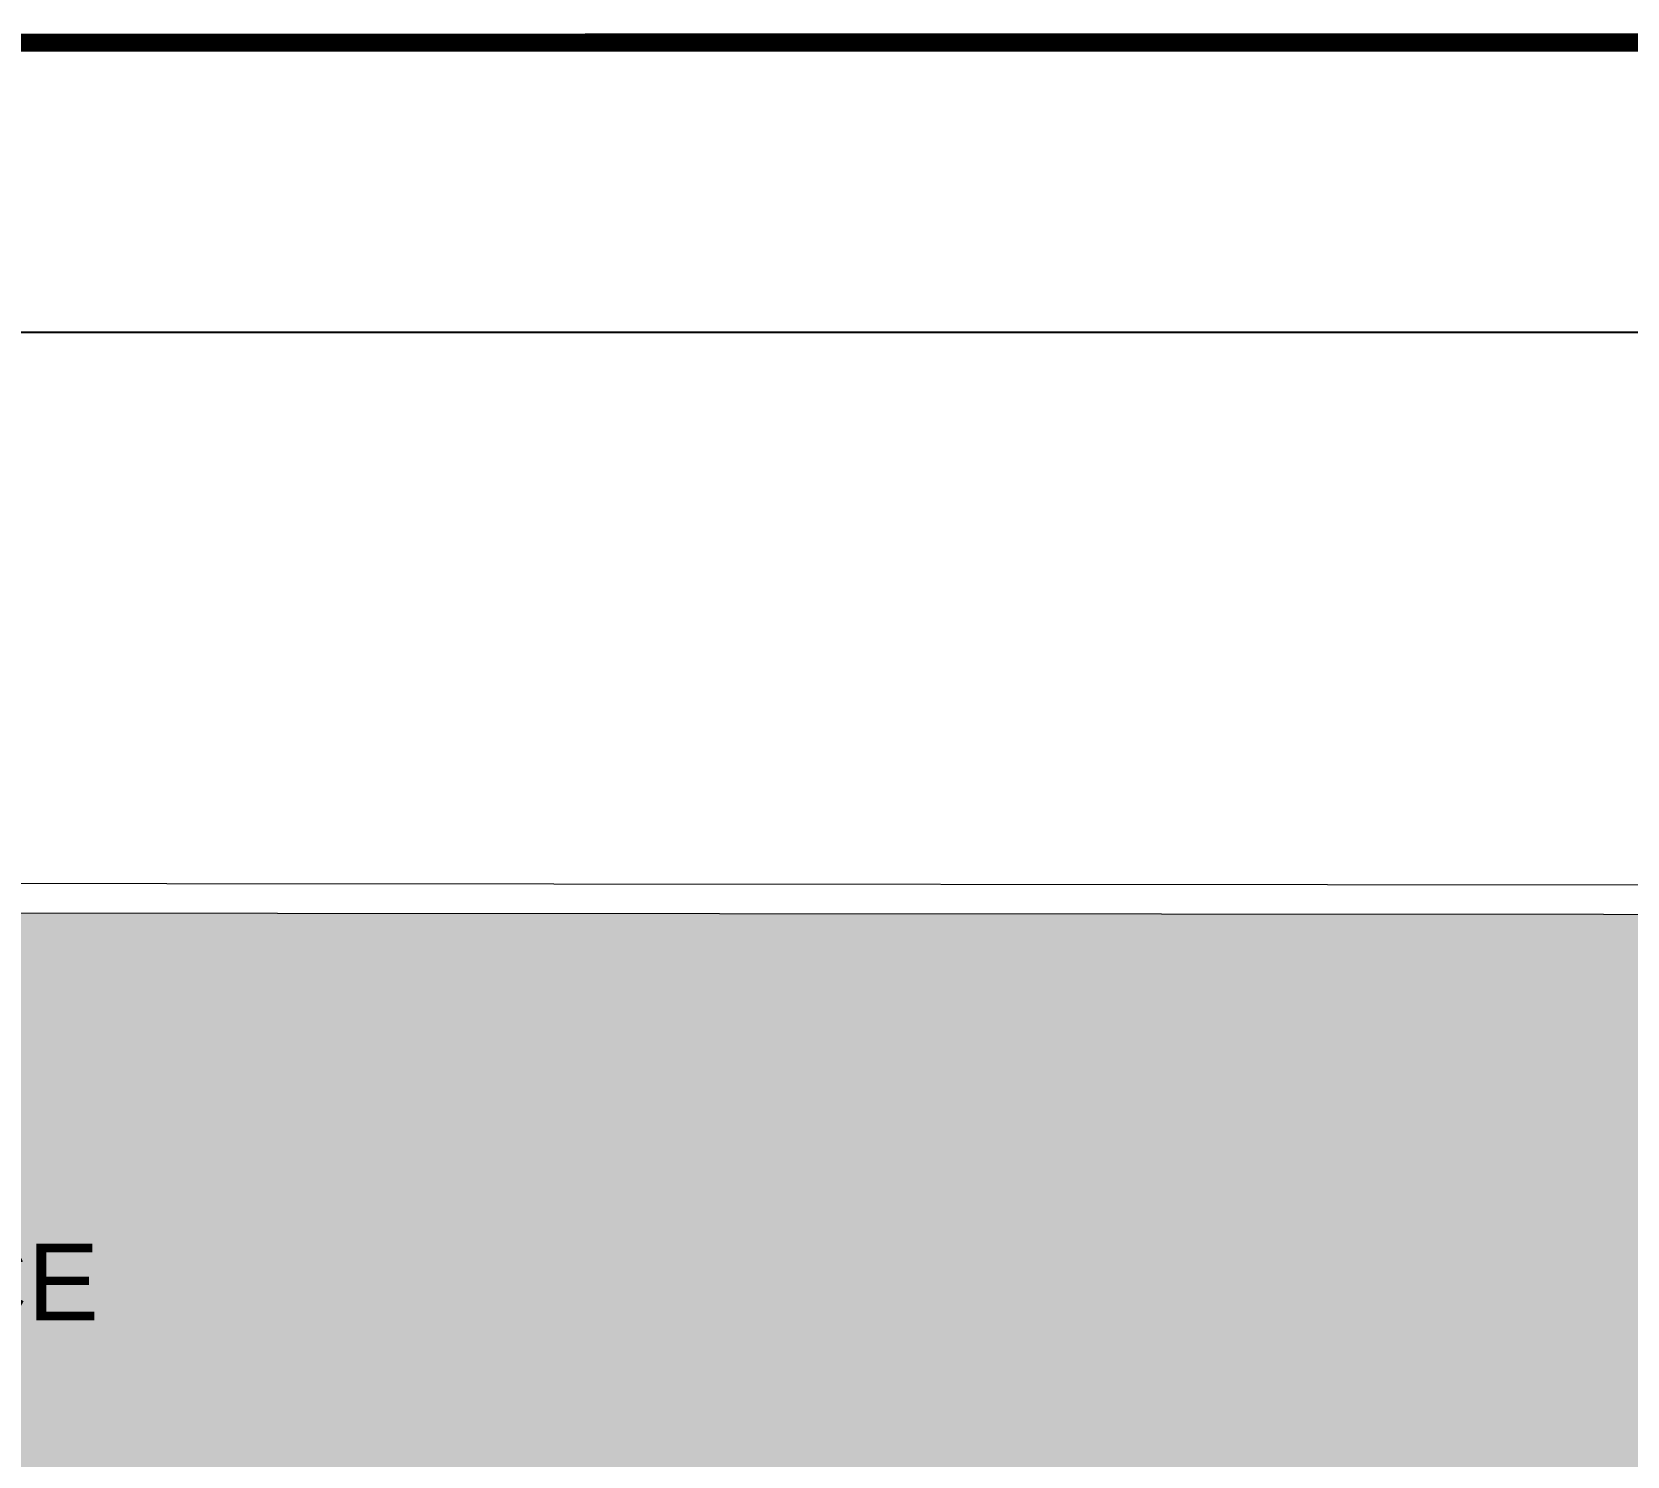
# Model space of a CAD drawing. Header units: inches. Extents: x 27644242 to 29005101, y -955243 to 216979.
# Drawn here: x 28747994 to 28760496, y -334327 to -323171 of the extents above; entities that cross this region are included whole.
import ezdxf

# ---------------------------------------------------------------- set-up
doc = ezdxf.new("R2010")
doc.units = ezdxf.units.IN
doc.header["$MEASUREMENT"] = 0
doc.layers.get('Defpoints').update_dxf_attribs({"color": 8})
doc.layers.add('HATCH', color=9, linetype='Continuous')
doc.layers.add('text', color=7, linetype='Continuous')
doc.layers.add('RVA Site Boundary', color=17, linetype='Continuous', lineweight=15)
doc.styles.add('AMITS', font='arial.ttf')

msp = doc.modelspace()

# ---------------------------------------------------------------- hatches: boundary and pattern name
at = {"layer": 'HATCH', "ltscale": 500, "true_color": 0x1f7f00, "transparency": 33554508}
h = msp.add_hatch(color=86, dxfattribs=at)
h.dxf.hatch_style = 1
h.paths.add_polyline_path([(28779889.84880011, -343146.5211468651), (28786372.80867642, -341428.676106155), (28789422.17885865, -340680.0404594822), (28792994.83358335, -339943.4670546423), (28793157.15561232, -339909.9484173963), (28793126.05553766, -339777.4440539948), (28790698.81822869, -330184.6865135799), (28767243.48831095, -330086.7115188191), (28742984.13939485, -330067.7360079602), (28728662.28132696, -330062.437658269), (28716553.18118975, -330098.1488175171), (28716553.18118975, -335900.7549998832), (28773507.89615741, -335900.7549998832), (28773507.89615741, -344985.9663887455)])

# ---------------------------------------------------------------- linework, layer by layer
at = {"layer": 'Defpoints', "linetype": 'Continuous', "const_width": 154.4264220221692}
msp.add_lwpolyline([(28798160.52802025, -323247.8770266856), (28798160.52801834, -397497.8770266558), (28689573.81143273, -397497.8770243461), (28689573.81143464, -323247.8770243833)], close=True, dxfattribs=at)
at = {"layer": 'Defpoints', "color": 1, "ltscale": 500}
msp.add_lwpolyline([(28689580.45462573, -373819.8606191447), (28798167.17121039, -373819.8606191447), (28798167.17121039, -325524.6645585758), (28689580.45462573, -325524.6645585758)], close=True, dxfattribs=at)
at = {"layer": 'RVA Site Boundary', "ltscale": 500}
for points in [[(28742984.27189985, -329837.7360412463), (28767244.05862537, -329856.7118945538), (28790878.05915244, -329955.4332123068), (28793349.51628048, -339722.9532291218), (28793435.05909263, -340087.415243754)], [(28742984.27189985, -329837.7360412462), (28767244.05862537, -329856.7118945538), (28790878.05915244, -329955.4332123068), (28793349.51628048, -339722.9532291218), (28793435.05909263, -340087.415243754)]]:
    msp.add_lwpolyline(points, dxfattribs=at)
at = {"layer": 'RVA Site Boundary', "color": 5, "ltscale": 500}
for points in [[(28742984.27189985, -329837.7360412447), (28767244.05862537, -329856.7118945537), (28790878.05915244, -329955.4332123069)], [(28742984.13939485, -330067.7360079602), (28767243.48831095, -330086.7115188192), (28790698.81822869, -330184.6865135799), (28793126.05553766, -339777.444053995), (28793157.15561232, -339909.9484173963), (28792994.83358335, -339943.4670546424), (28789422.17885865, -340680.0404594822), (28786372.80867642, -341428.6761061551), (28779889.84880011, -343146.5211468652), (28776542.20482428, -344111.3994729202), (28773507.89615741, -344912.0131166963), (28774866.73332307, -350581.2082800152), (28776985.36938284, -359292.3106030279), (28777253.8430687, -360315.1059487976), (28777115.63136362, -360289.56631477), (28769040.8124107, -358329.4053588571), (28764371.80597064, -359826.7562255409), (28762549.62544205, -360302.6291222567), (28762067.20246312, -360345.5153024815), (28755917.06976036, -360173.5123649607), (28750256.34064635, -360359.9665897515), (28749589.42859702, -360420.736621544), (28742287.80044325, -360837.6342698114)]]:
    msp.add_lwpolyline(points, dxfattribs=at)

# ---------------------------------------------------------------- texts
at = {"layer": 'text', "ltscale": 100, "insert": (28737584.73889909, -331663.2719360961), "char_height": 600, "width": 16420.0712127998, "attachment_point": 1, "style": 'AMITS'}
msp.add_mtext('\\pxqc;R.G.\\POPEN SPACE', dxfattribs=at)

doc.saveas('drawing.dxf')
